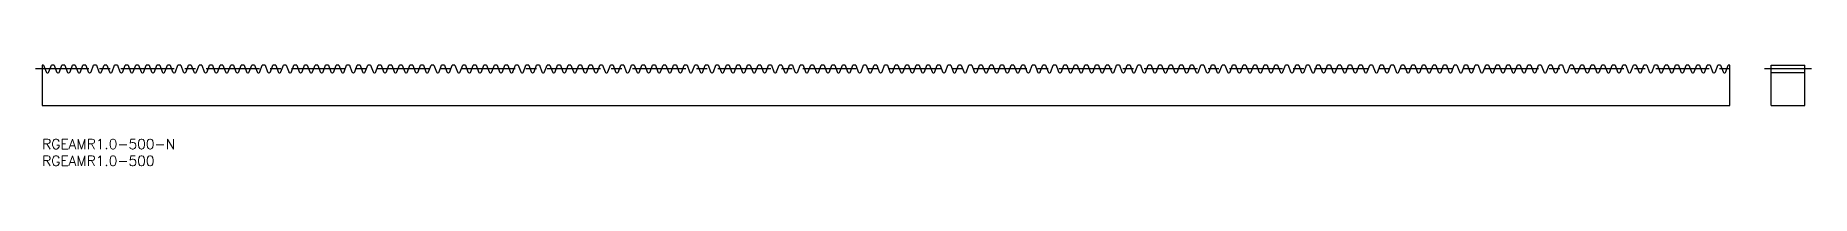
# Model space of a CAD drawing. Extents: x -2 to 527, y -8 to 22.
import ezdxf

# ---------------------------------------------------------------- set-up
doc = ezdxf.new("R2010")
doc.units = 0
doc.header["$LTSCALE"] = 0.5
doc.linetypes.add('CENTER', pattern=[50.8, 31.75, -6.35, 6.35, -6.35])
for name, color, linetype in [('MSM_CENTER', 1, 'CENTER'), ('MSM_CONTINUOUS', 7, 'CONTINUOUS'), ('MSM_PART_NUMBER', 7, 'CONTINUOUS')]:
    doc.layers.add(name, color=color, linetype=linetype)
doc.styles.get("Standard").update_dxf_attribs({"font": 'txt.shx', "height": 3, "bigfont": 'bigfont.shx'})

msp = doc.modelspace()

# ---------------------------------------------------------------- linework, layer by layer
at = {"layer": 'MSM_CENTER'}
for p, q in [((-2, 21), (504.66, 21)), ((513, 21), (527, 21))]:
    msp.add_line(p, q, dxfattribs=at)
at = {"layer": 'MSM_CONTINUOUS'}
for p, q in [((0.42, 22), (0, 22)), ((0, 22), (0, 10)), ((0.42, 22), (1.15, 20)), ((1.99, 20), (2.72, 22)), ((3.56, 22), (2.72, 22)), ((3.56, 22), (4.29, 20)), ((5.13, 20), (5.86, 22)), ((6.7, 22), (5.86, 22)), ((6.7, 22), (7.43, 20)), ((8.28, 20), (9, 22)), ((9.85, 22), (9, 22)), ((9.85, 22), (10.57, 20)), ((11.42, 20), (12.14, 22)), ((12.99, 22), (12.14, 22)), ((12.99, 22), (13.72, 20)), ((14.56, 20), (15.29, 22)), ((16.13, 22), (15.29, 22)), ((16.13, 22), (16.86, 20)), ((17.7, 20), (18.43, 22)), ((19.27, 22), (18.43, 22)), ((19.27, 22), (20, 20)), ((20.84, 20), (21.57, 22)), ((22.41, 22), (21.57, 22)), ((22.41, 22), (23.14, 20)), ((23.98, 20), (24.71, 22)), ((25.55, 22), (24.71, 22)), ((25.55, 22), (26.28, 20)), ((27.13, 20), (27.85, 22)), ((28.7, 22), (27.85, 22)), ((28.7, 22), (29.42, 20)), ((30.27, 20), (30.99, 22)), ((31.84, 22), (30.99, 22)), ((31.84, 22), (32.57, 20)), ((33.41, 20), (34.14, 22)), ((34.98, 22), (34.14, 22)), ((34.98, 22), (35.71, 20)), ((36.55, 20), (37.28, 22)), ((38.12, 22), (37.28, 22)), ((38.12, 22), (38.85, 20)), ((39.69, 20), (40.42, 22)), ((41.26, 22), (40.42, 22)), ((41.26, 22), (41.99, 20)), ((42.83, 20), (43.56, 22)), ((44.4, 22), (43.56, 22)), ((44.4, 22), (45.13, 20)), ((45.97, 20), (46.7, 22)), ((47.55, 22), (46.7, 22)), ((47.55, 22), (48.27, 20)), ((49.12, 20), (49.84, 22)), ((50.69, 22), (49.84, 22)), ((50.69, 22), (51.41, 20)), ((52.26, 20), (52.99, 22)), ((53.83, 22), (52.99, 22)), ((53.83, 22), (54.56, 20)), ((55.4, 20), (56.13, 22)), ((56.97, 22), (56.13, 22)), ((56.97, 22), (57.7, 20)), ((58.54, 20), (59.27, 22)), ((60.11, 22), (59.27, 22)), ((60.11, 22), (60.84, 20)), ((61.68, 20), (62.41, 22)), ((63.25, 22), (62.41, 22)), ((63.25, 22), (63.98, 20)), ((64.82, 20), (65.55, 22)), ((66.4, 22), (65.55, 22)), ((66.4, 22), (67.12, 20)), ((67.97, 20), (68.69, 22)), ((69.54, 22), (68.69, 22)), ((69.54, 22), (70.26, 20)), ((71.11, 20), (71.84, 22)), ((72.68, 22), (71.84, 22)), ((72.68, 22), (73.41, 20)), ((74.25, 20), (74.98, 22)), ((75.82, 22), (74.98, 22)), ((75.82, 22), (76.55, 20)), ((77.39, 20), (78.12, 22)), ((78.96, 22), (78.12, 22)), ((78.96, 22), (79.69, 20)), ((80.53, 20), (81.26, 22)), ((82.1, 22), (81.26, 22)), ((82.1, 22), (82.83, 20)), ((83.67, 20), (84.4, 22)), ((85.24, 22), (84.4, 22)), ((85.24, 22), (85.97, 20)), ((86.82, 20), (87.54, 22)), ((88.39, 22), (87.54, 22)), ((88.39, 22), (89.11, 20)), ((89.96, 20), (90.68, 22)), ((91.53, 22), (90.68, 22)), ((91.53, 22), (92.26, 20)), ((93.1, 20), (93.83, 22)), ((94.67, 22), (93.83, 22)), ((94.67, 22), (95.4, 20)), ((96.24, 20), (96.97, 22)), ((97.81, 22), (96.97, 22)), ((97.81, 22), (98.54, 20)), ((99.38, 20), (100.11, 22)), ((100.95, 22), (100.11, 22)), ((100.95, 22), (101.68, 20)), ((102.52, 20), (103.25, 22)), ((104.09, 22), (103.25, 22)), ((104.09, 22), (104.82, 20)), ((105.67, 20), (106.39, 22)), ((107.24, 22), (106.39, 22)), ((107.24, 22), (107.96, 20)), ((108.81, 20), (109.53, 22)), ((110.38, 22), (109.53, 22)), ((110.38, 22), (111.11, 20)), ((111.95, 20), (112.68, 22)), ((113.52, 22), (112.68, 22)), ((113.52, 22), (114.25, 20)), ((115.09, 20), (115.82, 22)), ((116.66, 22), (115.82, 22)), ((116.66, 22), (117.39, 20)), ((118.23, 20), (118.96, 22)), ((119.8, 22), (118.96, 22)), ((119.8, 22), (120.53, 20)), ((121.37, 20), (122.1, 22)), ((122.94, 22), (122.1, 22)), ((122.94, 22), (123.67, 20)), ((124.51, 20), (125.24, 22)), ((126.09, 22), (125.24, 22)), ((126.09, 22), (126.81, 20)), ((127.66, 20), (128.38, 22)), ((129.23, 22), (128.38, 22)), ((129.23, 22), (129.95, 20)), ((130.8, 20), (131.53, 22)), ((132.37, 22), (131.53, 22)), ((132.37, 22), (133.1, 20)), ((133.94, 20), (134.67, 22)), ((135.51, 22), (134.67, 22)), ((135.51, 22), (136.24, 20)), ((137.08, 20), (137.81, 22)), ((138.65, 22), (137.81, 22)), ((138.65, 22), (139.38, 20)), ((140.22, 20), (140.95, 22)), ((141.79, 22), (140.95, 22)), ((141.79, 22), (142.52, 20)), ((143.36, 20), (144.09, 22)), ((144.94, 22), (144.09, 22)), ((144.94, 22), (145.66, 20)), ((146.51, 20), (147.23, 22)), ((148.08, 22), (147.23, 22)), ((148.08, 22), (148.8, 20)), ((149.65, 20), (150.38, 22)), ((151.22, 22), (150.38, 22)), ((151.22, 22), (151.95, 20)), ((152.79, 20), (153.52, 22)), ((154.36, 22), (153.52, 22)), ((154.36, 22), (155.09, 20)), ((155.93, 20), (156.66, 22)), ((157.5, 22), (156.66, 22)), ((157.5, 22), (158.23, 20)), ((159.07, 20), (159.8, 22)), ((160.64, 22), (159.8, 22)), ((160.64, 22), (161.37, 20)), ((162.21, 20), (162.94, 22)), ((163.78, 22), (162.94, 22)), ((163.78, 22), (164.51, 20)), ((165.36, 20), (166.08, 22)), ((166.93, 22), (166.08, 22)), ((166.93, 22), (167.65, 20)), ((168.5, 20), (169.22, 22)), ((170.07, 22), (169.22, 22)), ((170.07, 22), (170.8, 20)), ((171.64, 20), (172.37, 22)), ((173.21, 22), (172.37, 22)), ((173.21, 22), (173.94, 20)), ((174.78, 20), (175.51, 22)), ((176.35, 22), (175.51, 22)), ((176.35, 22), (177.08, 20)), ((177.92, 20), (178.65, 22)), ((179.49, 22), (178.65, 22)), ((179.49, 22), (180.22, 20)), ((181.06, 20), (181.79, 22)), ((182.63, 22), (181.79, 22)), ((182.63, 22), (183.36, 20)), ((184.21, 20), (184.93, 22)), ((185.78, 22), (184.93, 22)), ((185.78, 22), (186.5, 20)), ((187.35, 20), (188.07, 22)), ((188.92, 22), (188.07, 22)), ((188.92, 22), (189.65, 20)), ((190.49, 20), (191.22, 22)), ((192.06, 22), (191.22, 22)), ((192.06, 22), (192.79, 20)), ((193.63, 20), (194.36, 22)), ((195.2, 22), (194.36, 22)), ((195.2, 22), (195.93, 20)), ((196.77, 20), (197.5, 22)), ((198.34, 22), (197.5, 22)), ((198.34, 22), (199.07, 20)), ((199.91, 20), (200.64, 22)), ((201.48, 22), (200.64, 22)), ((201.48, 22), (202.21, 20)), ((203.05, 20), (203.78, 22)), ((204.63, 22), (203.78, 22)), ((204.63, 22), (205.35, 20)), ((206.2, 20), (206.92, 22)), ((207.77, 22), (206.92, 22)), ((207.77, 22), (208.49, 20)), ((209.34, 20), (210.07, 22)), ((210.91, 22), (210.07, 22)), ((210.91, 22), (211.64, 20)), ((212.48, 20), (213.21, 22)), ((214.05, 22), (213.21, 22)), ((214.05, 22), (214.78, 20)), ((215.62, 20), (216.35, 22)), ((217.19, 22), (216.35, 22)), ((217.19, 22), (217.92, 20)), ((218.76, 20), (219.49, 22)), ((220.33, 22), (219.49, 22)), ((220.33, 22), (221.06, 20)), ((221.9, 20), (222.63, 22)), ((223.48, 22), (222.63, 22)), ((223.48, 22), (224.2, 20)), ((225.05, 20), (225.77, 22)), ((226.62, 22), (225.77, 22)), ((226.62, 22), (227.34, 20)), ((228.19, 20), (228.92, 22)), ((229.76, 22), (228.92, 22)), ((229.76, 22), (230.49, 20)), ((231.33, 20), (232.06, 22)), ((232.9, 22), (232.06, 22)), ((232.9, 22), (233.63, 20)), ((234.47, 20), (235.2, 22)), ((236.04, 22), (235.2, 22)), ((236.04, 22), (236.77, 20)), ((237.61, 20), (238.34, 22)), ((239.18, 22), (238.34, 22)), ((239.18, 22), (239.91, 20)), ((240.75, 20), (241.48, 22)), ((242.32, 22), (241.48, 22)), ((242.32, 22), (243.05, 20)), ((243.9, 20), (244.62, 22)), ((245.47, 22), (244.62, 22)), ((245.47, 22), (246.19, 20)), ((247.04, 20), (247.76, 22)), ((248.61, 22), (247.76, 22)), ((248.61, 22), (249.34, 20)), ((250.18, 20), (250.91, 22)), ((251.75, 22), (250.91, 22)), ((251.75, 22), (252.48, 20)), ((253.32, 20), (254.05, 22)), ((254.89, 22), (254.05, 22)), ((254.89, 22), (255.62, 20)), ((256.46, 20), (257.19, 22)), ((258.03, 22), (257.19, 22)), ((258.03, 22), (258.76, 20)), ((259.6, 20), (260.33, 22)), ((261.17, 22), (260.33, 22)), ((261.17, 22), (261.9, 20)), ((262.75, 20), (263.47, 22)), ((264.32, 22), (263.47, 22)), ((264.32, 22), (265.04, 20)), ((265.89, 20), (266.61, 22)), ((267.46, 22), (266.61, 22)), ((267.46, 22), (268.19, 20)), ((269.03, 20), (269.76, 22)), ((270.6, 22), (269.76, 22)), ((270.6, 22), (271.33, 20)), ((272.17, 20), (272.9, 22)), ((273.74, 22), (272.9, 22)), ((273.74, 22), (274.47, 20)), ((275.31, 20), (276.04, 22)), ((276.88, 22), (276.04, 22)), ((276.88, 22), (277.61, 20)), ((278.45, 20), (279.18, 22)), ((280.02, 22), (279.18, 22)), ((280.02, 22), (280.75, 20)), ((281.59, 20), (282.32, 22)), ((283.17, 22), (282.32, 22)), ((283.17, 22), (283.89, 20)), ((284.74, 20), (285.46, 22)), ((286.31, 22), (285.46, 22)), ((286.31, 22), (287.03, 20)), ((287.88, 20), (288.61, 22)), ((289.45, 22), (288.61, 22)), ((289.45, 22), (290.18, 20)), ((291.02, 20), (291.75, 22)), ((292.59, 22), (291.75, 22)), ((292.59, 22), (293.32, 20)), ((294.16, 20), (294.89, 22)), ((295.73, 22), (294.89, 22)), ((295.73, 22), (296.46, 20)), ((297.3, 20), (298.03, 22)), ((298.87, 22), (298.03, 22)), ((298.87, 22), (299.6, 20)), ((300.44, 20), (301.17, 22)), ((302.02, 22), (301.17, 22)), ((302.02, 22), (302.74, 20)), ((303.59, 20), (304.31, 22)), ((305.16, 22), (304.31, 22)), ((305.16, 22), (305.88, 20)), ((306.73, 20), (307.46, 22)), ((308.3, 22), (307.46, 22)), ((308.3, 22), (309.03, 20)), ((309.87, 20), (310.6, 22)), ((311.44, 22), (310.6, 22)), ((311.44, 22), (312.17, 20)), ((313.01, 20), (313.74, 22)), ((314.58, 22), (313.74, 22)), ((314.58, 22), (315.31, 20)), ((316.15, 20), (316.88, 22)), ((317.72, 22), (316.88, 22)), ((317.72, 22), (318.45, 20)), ((319.29, 20), (320.02, 22)), ((320.86, 22), (320.02, 22)), ((320.86, 22), (321.59, 20)), ((322.44, 20), (323.16, 22)), ((324.01, 22), (323.16, 22)), ((324.01, 22), (324.73, 20)), ((325.58, 20), (326.3, 22)), ((327.15, 22), (326.3, 22)), ((327.15, 22), (327.88, 20)), ((328.72, 20), (329.45, 22)), ((330.29, 22), (329.45, 22)), ((330.29, 22), (331.02, 20)), ((331.86, 20), (332.59, 22)), ((333.43, 22), (332.59, 22)), ((333.43, 22), (334.16, 20)), ((335, 20), (335.73, 22)), ((336.57, 22), (335.73, 22)), ((336.57, 22), (337.3, 20)), ((338.14, 20), (338.87, 22)), ((339.71, 22), (338.87, 22)), ((339.71, 22), (340.44, 20)), ((341.29, 20), (342.01, 22)), ((342.86, 22), (342.01, 22)), ((342.86, 22), (343.58, 20)), ((344.43, 20), (345.15, 22)), ((346, 22), (345.15, 22)), ((346, 22), (346.73, 20)), ((347.57, 20), (348.3, 22)), ((349.14, 22), (348.3, 22)), ((349.14, 22), (349.87, 20)), ((350.71, 20), (351.44, 22)), ((352.28, 22), (351.44, 22)), ((352.28, 22), (353.01, 20)), ((353.85, 20), (354.58, 22)), ((355.42, 22), (354.58, 22)), ((355.42, 22), (356.15, 20)), ((356.99, 20), (357.72, 22)), ((358.56, 22), (357.72, 22)), ((358.56, 22), (359.29, 20)), ((360.13, 20), (360.86, 22)), ((361.71, 22), (360.86, 22)), ((361.71, 22), (362.43, 20)), ((363.28, 20), (364, 22)), ((364.85, 22), (364, 22)), ((364.85, 22), (365.57, 20)), ((366.42, 20), (367.15, 22)), ((367.99, 22), (367.15, 22)), ((367.99, 22), (368.72, 20)), ((369.56, 20), (370.29, 22)), ((371.13, 22), (370.29, 22)), ((371.13, 22), (371.86, 20)), ((372.7, 20), (373.43, 22)), ((374.27, 22), (373.43, 22)), ((374.27, 22), (375, 20)), ((375.84, 20), (376.57, 22)), ((377.41, 22), (376.57, 22)), ((377.41, 22), (378.14, 20)), ((378.98, 20), (379.71, 22)), ((380.56, 22), (379.71, 22)), ((380.56, 22), (381.28, 20)), ((382.13, 20), (382.85, 22)), ((383.7, 22), (382.85, 22)), ((383.7, 22), (384.42, 20)), ((385.27, 20), (386, 22)), ((386.84, 22), (386, 22)), ((386.84, 22), (387.57, 20)), ((388.41, 20), (389.14, 22)), ((389.98, 22), (389.14, 22)), ((389.98, 22), (390.71, 20)), ((391.55, 20), (392.28, 22)), ((393.12, 22), (392.28, 22)), ((393.12, 22), (393.85, 20)), ((394.69, 20), (395.42, 22)), ((396.26, 22), (395.42, 22)), ((396.26, 22), (396.99, 20)), ((397.83, 20), (398.56, 22)), ((399.4, 22), (398.56, 22)), ((399.4, 22), (400.13, 20)), ((400.98, 20), (401.7, 22)), ((402.55, 22), (401.7, 22)), ((402.55, 22), (403.27, 20)), ((404.12, 20), (404.84, 22)), ((405.69, 22), (404.84, 22)), ((405.69, 22), (406.42, 20)), ((407.26, 20), (407.99, 22)), ((408.83, 22), (407.99, 22)), ((408.83, 22), (409.56, 20)), ((410.4, 20), (411.13, 22)), ((411.97, 22), (411.13, 22)), ((411.97, 22), (412.7, 20)), ((413.54, 20), (414.27, 22)), ((415.11, 22), (414.27, 22)), ((415.11, 22), (415.84, 20)), ((416.68, 20), (417.41, 22)), ((418.25, 22), (417.41, 22)), ((418.25, 22), (418.98, 20)), ((419.83, 20), (420.55, 22)), ((421.4, 22), (420.55, 22)), ((421.4, 22), (422.12, 20)), ((422.97, 20), (423.69, 22)), ((424.54, 22), (423.69, 22)), ((424.54, 22), (425.27, 20)), ((426.11, 20), (426.84, 22)), ((427.68, 22), (426.84, 22)), ((427.68, 22), (428.41, 20)), ((429.25, 20), (429.98, 22)), ((430.82, 22), (429.98, 22)), ((430.82, 22), (431.55, 20)), ((432.39, 20), (433.12, 22)), ((433.96, 22), (433.12, 22)), ((433.96, 22), (434.69, 20)), ((435.53, 20), (436.26, 22)), ((437.1, 22), (436.26, 22)), ((437.1, 22), (437.83, 20)), ((438.67, 20), (439.4, 22)), ((440.25, 22), (439.4, 22)), ((440.25, 22), (440.97, 20)), ((441.82, 20), (442.54, 22)), ((443.39, 22), (442.54, 22)), ((443.39, 22), (444.11, 20)), ((444.96, 20), (445.69, 22)), ((446.53, 22), (445.69, 22)), ((446.53, 22), (447.26, 20)), ((448.1, 20), (448.83, 22)), ((449.67, 22), (448.83, 22)), ((449.67, 22), (450.4, 20)), ((451.24, 20), (451.97, 22)), ((452.81, 22), (451.97, 22)), ((452.81, 22), (453.54, 20)), ((454.38, 20), (455.11, 22)), ((455.95, 22), (455.11, 22)), ((455.95, 22), (456.68, 20)), ((457.52, 20), (458.25, 22)), ((459.1, 22), (458.25, 22)), ((459.1, 22), (459.82, 20)), ((460.67, 20), (461.39, 22)), ((462.24, 22), (461.39, 22)), ((462.24, 22), (462.96, 20)), ((463.81, 20), (464.54, 22)), ((465.38, 22), (464.54, 22)), ((465.38, 22), (466.11, 20)), ((466.95, 20), (467.68, 22)), ((468.52, 22), (467.68, 22)), ((468.52, 22), (469.25, 20)), ((470.09, 20), (470.82, 22)), ((471.66, 22), (470.82, 22)), ((471.66, 22), (472.39, 20)), ((473.23, 20), (473.96, 22)), ((474.8, 22), (473.96, 22)), ((474.8, 22), (475.53, 20)), ((476.37, 20), (477.1, 22)), ((477.94, 22), (477.1, 22)), ((477.94, 22), (478.67, 20)), ((479.52, 20), (480.24, 22)), ((481.09, 22), (480.24, 22)), ((481.09, 22), (481.81, 20)), ((482.66, 20), (483.38, 22)), ((484.23, 22), (483.38, 22)), ((484.23, 22), (484.96, 20)), ((485.8, 20), (486.53, 22)), ((487.37, 22), (486.53, 22)), ((487.37, 22), (488.1, 20)), ((488.94, 20), (489.67, 22)), ((490.51, 22), (489.67, 22)), ((490.51, 22), (491.24, 20)), ((492.08, 20), (492.81, 22)), ((493.65, 22), (492.81, 22)), ((493.65, 22), (494.38, 20)), ((495.22, 20), (495.95, 22)), ((496.79, 22), (495.95, 22)), ((496.79, 22), (497.52, 20)), ((498.37, 20), (499.09, 22)), ((499.94, 22), (499.09, 22)), ((499.94, 22), (500.66, 20)), ((501.51, 20), (502.23, 22)), ((502.66, 22), (502.23, 22)), ((502.66, 10), (502.66, 22)), ((515, 22), (525, 22)), ((515, 10), (515, 22)), ((525, 10), (525, 22)), ((1.51, 19.75), (1.64, 19.75)), ((4.65, 19.75), (4.78, 19.75)), ((7.79, 19.75), (7.92, 19.75)), ((10.93, 19.75), (11.06, 19.75)), ((14.07, 19.75), (14.2, 19.75)), ((17.21, 19.75), (17.34, 19.75)), ((20.36, 19.75), (20.48, 19.75)), ((23.5, 19.75), (23.63, 19.75)), ((26.64, 19.75), (26.77, 19.75)), ((29.78, 19.75), (29.91, 19.75)), ((32.92, 19.75), (33.05, 19.75)), ((36.06, 19.75), (36.19, 19.75)), ((39.21, 19.75), (39.33, 19.75)), ((42.35, 19.75), (42.48, 19.75)), ((45.49, 19.75), (45.62, 19.75)), ((48.63, 19.75), (48.76, 19.75)), ((51.77, 19.75), (51.9, 19.75)), ((54.91, 19.75), (55.04, 19.75)), ((58.06, 19.75), (58.18, 19.75)), ((61.2, 19.75), (61.33, 19.75)), ((64.34, 19.75), (64.47, 19.75)), ((67.48, 19.75), (67.61, 19.75)), ((70.62, 19.75), (70.75, 19.75)), ((73.76, 19.75), (73.89, 19.75)), ((76.9, 19.75), (77.03, 19.75)), ((80.05, 19.75), (80.18, 19.75)), ((83.19, 19.75), (83.32, 19.75)), ((86.33, 19.75), (86.46, 19.75)), ((89.47, 19.75), (89.6, 19.75)), ((92.61, 19.75), (92.74, 19.75)), ((95.75, 19.75), (95.88, 19.75)), ((98.9, 19.75), (99.02, 19.75)), ((102.04, 19.75), (102.17, 19.75)), ((105.18, 19.75), (105.31, 19.75)), ((108.32, 19.75), (108.45, 19.75)), ((111.46, 19.75), (111.59, 19.75)), ((114.6, 19.75), (114.73, 19.75)), ((117.75, 19.75), (117.87, 19.75)), ((120.89, 19.75), (121.02, 19.75)), ((124.03, 19.75), (124.16, 19.75)), ((127.17, 19.75), (127.3, 19.75)), ((130.31, 19.75), (130.44, 19.75)), ((133.45, 19.75), (133.58, 19.75)), ((136.6, 19.75), (136.72, 19.75)), ((139.74, 19.75), (139.87, 19.75)), ((142.88, 19.75), (143.01, 19.75)), ((146.02, 19.75), (146.15, 19.75)), ((149.16, 19.75), (149.29, 19.75)), ((152.3, 19.75), (152.43, 19.75)), ((155.44, 19.75), (155.57, 19.75)), ((158.59, 19.75), (158.72, 19.75)), ((161.73, 19.75), (161.86, 19.75)), ((164.87, 19.75), (165, 19.75)), ((168.01, 19.75), (168.14, 19.75)), ((171.15, 19.75), (171.28, 19.75)), ((174.29, 19.75), (174.42, 19.75)), ((177.44, 19.75), (177.56, 19.75)), ((180.58, 19.75), (180.71, 19.75)), ((183.72, 19.75), (183.85, 19.75)), ((186.86, 19.75), (186.99, 19.75)), ((190, 19.75), (190.13, 19.75)), ((193.14, 19.75), (193.27, 19.75)), ((196.29, 19.75), (196.41, 19.75)), ((199.43, 19.75), (199.56, 19.75)), ((202.57, 19.75), (202.7, 19.75)), ((205.71, 19.75), (205.84, 19.75)), ((208.85, 19.75), (208.98, 19.75)), ((211.99, 19.75), (212.12, 19.75)), ((215.14, 19.75), (215.26, 19.75)), ((218.28, 19.75), (218.41, 19.75)), ((221.42, 19.75), (221.55, 19.75)), ((224.56, 19.75), (224.69, 19.75)), ((227.7, 19.75), (227.83, 19.75)), ((230.84, 19.75), (230.97, 19.75)), ((233.98, 19.75), (234.11, 19.75)), ((237.13, 19.75), (237.26, 19.75)), ((240.27, 19.75), (240.4, 19.75)), ((243.41, 19.75), (243.54, 19.75)), ((246.55, 19.75), (246.68, 19.75)), ((249.69, 19.75), (249.82, 19.75)), ((252.83, 19.75), (252.96, 19.75)), ((255.98, 19.75), (256.1, 19.75)), ((259.12, 19.75), (259.25, 19.75)), ((262.26, 19.75), (262.39, 19.75)), ((265.4, 19.75), (265.53, 19.75)), ((268.54, 19.75), (268.67, 19.75)), ((271.68, 19.75), (271.81, 19.75)), ((274.83, 19.75), (274.95, 19.75)), ((277.97, 19.75), (278.1, 19.75)), ((281.11, 19.75), (281.24, 19.75)), ((284.25, 19.75), (284.38, 19.75)), ((287.39, 19.75), (287.52, 19.75)), ((290.53, 19.75), (290.66, 19.75)), ((293.68, 19.75), (293.8, 19.75)), ((296.82, 19.75), (296.95, 19.75)), ((299.96, 19.75), (300.09, 19.75)), ((303.1, 19.75), (303.23, 19.75)), ((306.24, 19.75), (306.37, 19.75)), ((309.38, 19.75), (309.51, 19.75)), ((312.52, 19.75), (312.65, 19.75)), ((315.67, 19.75), (315.8, 19.75)), ((318.81, 19.75), (318.94, 19.75)), ((321.95, 19.75), (322.08, 19.75)), ((325.09, 19.75), (325.22, 19.75)), ((328.23, 19.75), (328.36, 19.75)), ((331.37, 19.75), (331.5, 19.75)), ((334.52, 19.75), (334.64, 19.75)), ((337.66, 19.75), (337.79, 19.75)), ((340.8, 19.75), (340.93, 19.75)), ((343.94, 19.75), (344.07, 19.75)), ((347.08, 19.75), (347.21, 19.75)), ((350.22, 19.75), (350.35, 19.75)), ((353.37, 19.75), (353.49, 19.75)), ((356.51, 19.75), (356.64, 19.75)), ((359.65, 19.75), (359.78, 19.75)), ((362.79, 19.75), (362.92, 19.75)), ((365.93, 19.75), (366.06, 19.75)), ((369.07, 19.75), (369.2, 19.75)), ((372.22, 19.75), (372.34, 19.75)), ((375.36, 19.75), (375.49, 19.75)), ((378.5, 19.75), (378.63, 19.75)), ((381.64, 19.75), (381.77, 19.75)), ((384.78, 19.75), (384.91, 19.75)), ((387.92, 19.75), (388.05, 19.75)), ((391.06, 19.75), (391.19, 19.75)), ((394.21, 19.75), (394.34, 19.75)), ((397.35, 19.75), (397.48, 19.75)), ((400.49, 19.75), (400.62, 19.75)), ((403.63, 19.75), (403.76, 19.75)), ((406.77, 19.75), (406.9, 19.75)), ((409.91, 19.75), (410.04, 19.75)), ((413.06, 19.75), (413.18, 19.75)), ((416.2, 19.75), (416.33, 19.75)), ((419.34, 19.75), (419.47, 19.75)), ((422.48, 19.75), (422.61, 19.75)), ((425.62, 19.75), (425.75, 19.75)), ((428.76, 19.75), (428.89, 19.75)), ((431.91, 19.75), (432.03, 19.75)), ((435.05, 19.75), (435.18, 19.75)), ((438.19, 19.75), (438.32, 19.75)), ((441.33, 19.75), (441.46, 19.75)), ((444.47, 19.75), (444.6, 19.75)), ((447.61, 19.75), (447.74, 19.75)), ((450.76, 19.75), (450.88, 19.75)), ((453.9, 19.75), (454.03, 19.75)), ((457.04, 19.75), (457.17, 19.75)), ((460.18, 19.75), (460.31, 19.75)), ((463.32, 19.75), (463.45, 19.75)), ((466.46, 19.75), (466.59, 19.75)), ((469.6, 19.75), (469.73, 19.75)), ((472.75, 19.75), (472.88, 19.75)), ((475.89, 19.75), (476.02, 19.75)), ((479.03, 19.75), (479.16, 19.75)), ((482.17, 19.75), (482.3, 19.75)), ((485.31, 19.75), (485.44, 19.75)), ((488.45, 19.75), (488.58, 19.75)), ((491.6, 19.75), (491.72, 19.75)), ((494.74, 19.75), (494.87, 19.75)), ((497.88, 19.75), (498.01, 19.75)), ((501.02, 19.75), (501.15, 19.75)), ((525, 19.75), (515, 19.75)), ((0, 10), (502.66, 10)), ((515, 10), (525, 10))]:
    msp.add_line(p, q, dxfattribs=at)
for centre, start, end in [((1.51, 20.13), 200, 270), ((1.64, 20.13), 270, 340), ((4.65, 20.13), 200, 270), ((4.78, 20.13), 270, 340), ((7.79, 20.13), 200, 270), ((7.92, 20.13), 270, 340), ((10.93, 20.13), 200, 270), ((11.06, 20.13), 270, 340), ((14.07, 20.13), 200, 270), ((14.2, 20.13), 270, 340), ((17.21, 20.13), 200, 270), ((17.34, 20.13), 270, 340), ((20.36, 20.13), 200, 270), ((20.48, 20.13), 270, 340), ((23.5, 20.13), 200, 270), ((23.63, 20.13), 270, 340), ((26.64, 20.13), 200, 270), ((26.77, 20.13), 270, 340), ((29.78, 20.13), 200, 270), ((29.91, 20.13), 270, 340), ((32.92, 20.13), 200, 270), ((33.05, 20.13), 270, 340), ((36.06, 20.13), 200, 270), ((36.19, 20.13), 270, 340), ((39.21, 20.13), 200, 270), ((39.33, 20.13), 270, 340), ((42.35, 20.13), 200, 270), ((42.48, 20.13), 270, 340), ((45.49, 20.13), 200, 270), ((45.62, 20.13), 270, 340), ((48.63, 20.13), 200, 270), ((48.76, 20.13), 270, 340), ((51.77, 20.13), 200, 270), ((51.9, 20.13), 270, 340), ((54.91, 20.13), 200, 270), ((55.04, 20.13), 270, 340), ((58.06, 20.13), 200, 270), ((58.18, 20.13), 270, 340), ((61.2, 20.13), 200, 270), ((61.33, 20.13), 270, 340), ((64.34, 20.13), 200, 270), ((64.47, 20.13), 270, 340), ((67.48, 20.13), 200, 270), ((67.61, 20.13), 270, 340), ((70.62, 20.13), 200, 270), ((70.75, 20.13), 270, 340), ((73.76, 20.13), 200, 270), ((73.89, 20.13), 270, 340), ((76.9, 20.13), 200, 270), ((77.03, 20.13), 270, 340), ((80.05, 20.13), 200, 270), ((80.18, 20.13), 270, 340), ((83.19, 20.13), 200, 270), ((83.32, 20.13), 270, 340), ((86.33, 20.13), 200, 270), ((86.46, 20.13), 270, 340), ((89.47, 20.13), 200, 270), ((89.6, 20.13), 270, 340), ((92.61, 20.13), 200, 270), ((92.74, 20.13), 270, 340), ((95.75, 20.13), 200, 270), ((95.88, 20.13), 270, 340), ((98.9, 20.13), 200, 270), ((99.02, 20.13), 270, 340), ((102.04, 20.13), 200, 270), ((102.17, 20.13), 270, 340), ((105.18, 20.13), 200, 270), ((105.31, 20.13), 270, 340), ((108.32, 20.13), 200, 270), ((108.45, 20.13), 270, 340), ((111.46, 20.13), 200, 270), ((111.59, 20.13), 270, 340), ((114.6, 20.13), 200, 270), ((114.73, 20.13), 270, 340), ((117.75, 20.13), 200, 270), ((117.87, 20.13), 270, 340), ((120.89, 20.13), 200, 270), ((121.02, 20.13), 270, 340), ((124.03, 20.13), 200, 270), ((124.16, 20.13), 270, 340), ((127.17, 20.13), 200, 270), ((127.3, 20.13), 270, 340), ((130.31, 20.13), 200, 270), ((130.44, 20.13), 270, 340), ((133.45, 20.13), 200, 270), ((133.58, 20.13), 270, 340), ((136.6, 20.13), 200, 270), ((136.72, 20.13), 270, 340), ((139.74, 20.13), 200, 270), ((139.87, 20.13), 270, 340), ((142.88, 20.13), 200, 270), ((143.01, 20.13), 270, 340), ((146.02, 20.13), 200, 270), ((146.15, 20.13), 270, 340), ((149.16, 20.13), 200, 270), ((149.29, 20.13), 270, 340), ((152.3, 20.13), 200, 270), ((152.43, 20.13), 270, 340), ((155.44, 20.13), 200, 270), ((155.57, 20.13), 270, 340), ((158.59, 20.13), 200, 270), ((158.72, 20.13), 270, 340), ((161.73, 20.13), 200, 270), ((161.86, 20.13), 270, 340), ((164.87, 20.13), 200, 270), ((165, 20.13), 270, 340), ((168.01, 20.13), 200, 270), ((168.14, 20.13), 270, 340), ((171.15, 20.13), 200, 270), ((171.28, 20.13), 270, 340), ((174.29, 20.13), 200, 270), ((174.42, 20.13), 270, 340), ((177.44, 20.13), 200, 270), ((177.56, 20.13), 270, 340), ((180.58, 20.13), 200, 270), ((180.71, 20.13), 270, 340), ((183.72, 20.13), 200, 270), ((183.85, 20.13), 270, 340), ((186.86, 20.13), 200, 270), ((186.99, 20.13), 270, 340), ((190, 20.13), 200, 270), ((190.13, 20.13), 270, 340), ((193.14, 20.13), 200, 270), ((193.27, 20.13), 270, 340), ((196.29, 20.13), 200, 270), ((196.41, 20.13), 270, 340), ((199.43, 20.13), 200, 270), ((199.56, 20.13), 270, 340), ((202.57, 20.13), 200, 270), ((202.7, 20.13), 270, 340), ((205.71, 20.13), 200, 270), ((205.84, 20.13), 270, 340), ((208.85, 20.13), 200, 270), ((208.98, 20.13), 270, 340), ((211.99, 20.13), 200, 270), ((212.12, 20.13), 270, 340), ((215.14, 20.13), 200, 270), ((215.26, 20.13), 270, 340), ((218.28, 20.13), 200, 270), ((218.41, 20.13), 270, 340), ((221.42, 20.13), 200, 270), ((221.55, 20.13), 270, 340), ((224.56, 20.13), 200, 270), ((224.69, 20.13), 270, 340), ((227.7, 20.13), 200, 270), ((227.83, 20.13), 270, 340), ((230.84, 20.13), 200, 270), ((230.97, 20.13), 270, 340), ((233.98, 20.13), 200, 270), ((234.11, 20.13), 270, 340), ((237.13, 20.13), 200, 270), ((237.26, 20.13), 270, 340), ((240.27, 20.13), 200, 270), ((240.4, 20.13), 270, 340), ((243.41, 20.13), 200, 270), ((243.54, 20.13), 270, 340), ((246.55, 20.13), 200, 270), ((246.68, 20.13), 270, 340), ((249.69, 20.13), 200, 270), ((249.82, 20.13), 270, 340), ((252.83, 20.13), 200, 270), ((252.96, 20.13), 270, 340), ((255.98, 20.13), 200, 270), ((256.1, 20.13), 270, 340), ((259.12, 20.13), 200, 270), ((259.25, 20.13), 270, 340), ((262.26, 20.13), 200, 270), ((262.39, 20.13), 270, 340), ((265.4, 20.13), 200, 270), ((265.53, 20.13), 270, 340), ((268.54, 20.13), 200, 270), ((268.67, 20.13), 270, 340), ((271.68, 20.13), 200, 270), ((271.81, 20.13), 270, 340), ((274.83, 20.13), 200, 270), ((274.95, 20.13), 270, 340), ((277.97, 20.13), 200, 270), ((278.1, 20.13), 270, 340), ((281.11, 20.13), 200, 270), ((281.24, 20.13), 270, 340), ((284.25, 20.13), 200, 270), ((284.38, 20.13), 270, 340), ((287.39, 20.13), 200, 270), ((287.52, 20.13), 270, 340), ((290.53, 20.13), 200, 270), ((290.66, 20.13), 270, 340), ((293.68, 20.13), 200, 270), ((293.8, 20.13), 270, 340), ((296.82, 20.13), 200, 270), ((296.95, 20.13), 270, 340), ((299.96, 20.13), 200, 270), ((300.09, 20.13), 270, 340), ((303.1, 20.13), 200, 270), ((303.23, 20.13), 270, 340), ((306.24, 20.13), 200, 270), ((306.37, 20.13), 270, 340), ((309.38, 20.13), 200, 270), ((309.51, 20.13), 270, 340), ((312.52, 20.13), 200, 270), ((312.65, 20.13), 270, 340), ((315.67, 20.13), 200, 270), ((315.8, 20.13), 270, 340), ((318.81, 20.13), 200, 270), ((318.94, 20.13), 270, 340), ((321.95, 20.13), 200, 270), ((322.08, 20.13), 270, 340), ((325.09, 20.13), 200, 270), ((325.22, 20.13), 270, 340), ((328.23, 20.13), 200, 270), ((328.36, 20.13), 270, 340), ((331.37, 20.13), 200, 270), ((331.5, 20.13), 270, 340), ((334.52, 20.13), 200, 270), ((334.64, 20.13), 270, 340), ((337.66, 20.13), 200, 270), ((337.79, 20.13), 270, 340), ((340.8, 20.13), 200, 270), ((340.93, 20.13), 270, 340), ((343.94, 20.13), 200, 270), ((344.07, 20.13), 270, 340), ((347.08, 20.13), 200, 270), ((347.21, 20.13), 270, 340), ((350.22, 20.13), 200, 270), ((350.35, 20.13), 270, 340), ((353.37, 20.13), 200, 270), ((353.49, 20.13), 270, 340), ((356.51, 20.13), 200, 270), ((356.64, 20.13), 270, 340), ((359.65, 20.13), 200, 270), ((359.78, 20.13), 270, 340), ((362.79, 20.13), 200, 270), ((362.92, 20.13), 270, 340), ((365.93, 20.13), 200, 270), ((366.06, 20.13), 270, 340), ((369.07, 20.13), 200, 270), ((369.2, 20.13), 270, 340), ((372.22, 20.13), 200, 270), ((372.34, 20.13), 270, 340), ((375.36, 20.13), 200, 270), ((375.49, 20.13), 270, 340), ((378.5, 20.13), 200, 270), ((378.63, 20.13), 270, 340), ((381.64, 20.13), 200, 270), ((381.77, 20.13), 270, 340), ((384.78, 20.13), 200, 270), ((384.91, 20.13), 270, 340), ((387.92, 20.13), 200, 270), ((388.05, 20.13), 270, 340), ((391.06, 20.13), 200, 270), ((391.19, 20.13), 270, 340), ((394.21, 20.13), 200, 270), ((394.34, 20.13), 270, 340), ((397.35, 20.13), 200, 270), ((397.48, 20.13), 270, 340), ((400.49, 20.13), 200, 270), ((400.62, 20.13), 270, 340), ((403.63, 20.13), 200, 270), ((403.76, 20.13), 270, 340), ((406.77, 20.13), 200, 270), ((406.9, 20.13), 270, 340), ((409.91, 20.13), 200, 270), ((410.04, 20.13), 270, 340), ((413.06, 20.13), 200, 270), ((413.18, 20.13), 270, 340), ((416.2, 20.13), 200, 270), ((416.33, 20.13), 270, 340), ((419.34, 20.13), 200, 270), ((419.47, 20.13), 270, 340), ((422.48, 20.13), 200, 270), ((422.61, 20.13), 270, 340), ((425.62, 20.13), 200, 270), ((425.75, 20.13), 270, 340), ((428.76, 20.13), 200, 270), ((428.89, 20.13), 270, 340), ((431.91, 20.13), 200, 270), ((432.03, 20.13), 270, 340), ((435.05, 20.13), 200, 270), ((435.18, 20.13), 270, 340), ((438.19, 20.13), 200, 270), ((438.32, 20.13), 270, 340), ((441.33, 20.13), 200, 270), ((441.46, 20.13), 270, 340), ((444.47, 20.13), 200, 270), ((444.6, 20.13), 270, 340), ((447.61, 20.13), 200, 270), ((447.74, 20.13), 270, 340), ((450.76, 20.13), 200, 270), ((450.88, 20.13), 270, 340), ((453.9, 20.13), 200, 270), ((454.03, 20.13), 270, 340), ((457.04, 20.13), 200, 270), ((457.17, 20.13), 270, 340), ((460.18, 20.13), 200, 270), ((460.31, 20.13), 270, 340), ((463.32, 20.13), 200, 270), ((463.45, 20.13), 270, 340), ((466.46, 20.13), 200, 270), ((466.59, 20.13), 270, 340), ((469.6, 20.13), 200, 270), ((469.73, 20.13), 270, 340), ((472.75, 20.13), 200, 270), ((472.88, 20.13), 270, 340), ((475.89, 20.13), 200, 270), ((476.02, 20.13), 270, 340), ((479.03, 20.13), 200, 270), ((479.16, 20.13), 270, 340), ((482.17, 20.13), 200, 270), ((482.3, 20.13), 270, 340), ((485.31, 20.13), 200, 270), ((485.44, 20.13), 270, 340), ((488.45, 20.13), 200, 270), ((488.58, 20.13), 270, 340), ((491.6, 20.13), 200, 270), ((491.72, 20.13), 270, 340), ((494.74, 20.13), 200, 270), ((494.87, 20.13), 270, 340), ((497.88, 20.13), 200, 270), ((498.01, 20.13), 270, 340), ((501.02, 20.13), 200, 270), ((501.15, 20.13), 270, 340)]:
    msp.add_arc(centre, 0.38, start, end, dxfattribs=at)

# ---------------------------------------------------------------- texts
at = {"layer": 'MSM_PART_NUMBER', "linetype": 'CONTINUOUS'}
for s, p in [('RGEAMR1.0-500-N', (0, -3)), ('RGEAMR1.0-500', (0, -8))]:
    msp.add_text(s, height=3, dxfattribs=at).set_placement(p)

doc.saveas('drawing.dxf')
